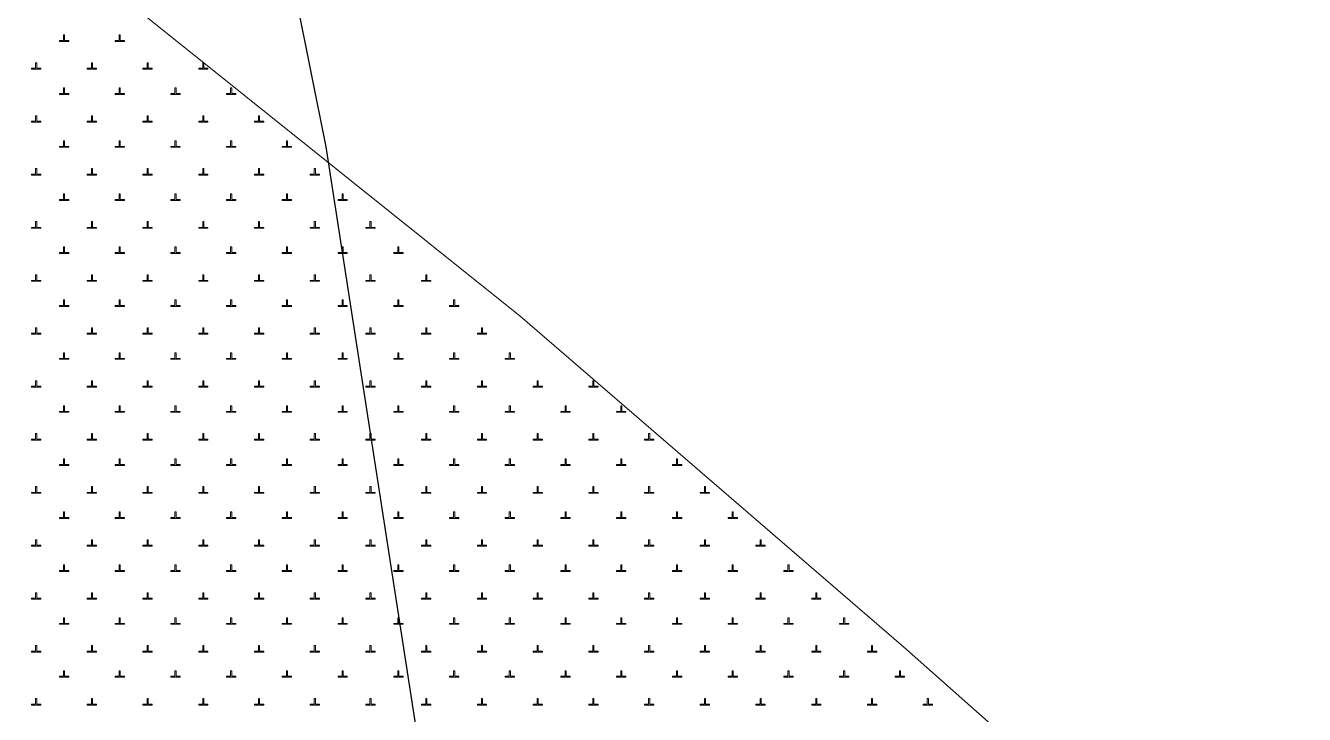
# Model space of a CAD drawing. Header units: metres. Extents: x 550890 to 551618, y 1839259 to 1840146.
# Drawn here: x 551400.3 to 551469.2, y 1840045.2 to 1840082.3 of the extents above; entities that cross this region are included whole.
import ezdxf

# ---------------------------------------------------------------- set-up
doc = ezdxf.new("R2010")
doc.units = ezdxf.units.M
doc.header["$LTSCALE"] = 0.8
doc.linetypes.add('DASH_DOUBLE_DOT', pattern=[9.2, 5, -1.2, 0.3, -1.2, 0.3, -1.2])
for name, color, linetype, lineweight in [('19', 7, 'Continuous', 13), ('2', 7, 'DASH_DOUBLE_DOT', 25), ('23', 7, 'Continuous', 13)]:
    doc.layers.add(name, color=color, linetype=linetype, lineweight=lineweight)

msp = doc.modelspace()

# ---------------------------------------------------------------- linework, layer by layer
at = {"layer": '19'}
for points in [[(551402.14, 1840081.43), (551402.64, 1840081.43), (551402.64, 1840081.48), (551402.42, 1840081.48), (551402.42, 1840081.78), (551402.36, 1840081.78), (551402.36, 1840081.48), (551402.14, 1840081.48)], [(551405.14, 1840081.43), (551405.64, 1840081.43), (551405.64, 1840081.48), (551405.42, 1840081.48), (551405.42, 1840081.78), (551405.36, 1840081.78), (551405.36, 1840081.48), (551405.14, 1840081.48)], [(551400.64, 1840079.93), (551401.14, 1840079.93), (551401.14, 1840079.98), (551400.92, 1840079.98), (551400.92, 1840080.28), (551400.86, 1840080.28), (551400.86, 1840079.98), (551400.64, 1840079.98)], [(551403.64, 1840079.93), (551404.14, 1840079.93), (551404.14, 1840079.98), (551403.92, 1840079.98), (551403.92, 1840080.28), (551403.86, 1840080.28), (551403.86, 1840079.98), (551403.64, 1840079.98)], [(551406.64, 1840079.93), (551407.14, 1840079.93), (551407.14, 1840079.98), (551406.92, 1840079.98), (551406.92, 1840080.28), (551406.86, 1840080.28), (551406.86, 1840079.98), (551406.64, 1840079.98)], [(551409.64, 1840079.93), (551410.14, 1840079.93), (551410.14, 1840079.98), (551409.92, 1840079.98), (551409.92, 1840080.28), (551409.86, 1840080.28), (551409.86, 1840079.98), (551409.64, 1840079.98)], [(551402.14, 1840078.58), (551402.64, 1840078.58), (551402.64, 1840078.63), (551402.42, 1840078.63), (551402.42, 1840078.93), (551402.36, 1840078.93), (551402.36, 1840078.63), (551402.14, 1840078.63)], [(551405.14, 1840078.58), (551405.64, 1840078.58), (551405.64, 1840078.63), (551405.42, 1840078.63), (551405.42, 1840078.93), (551405.36, 1840078.93), (551405.36, 1840078.63), (551405.14, 1840078.63)], [(551408.14, 1840078.58), (551408.64, 1840078.58), (551408.64, 1840078.63), (551408.42, 1840078.63), (551408.42, 1840078.93), (551408.36, 1840078.93), (551408.36, 1840078.63), (551408.14, 1840078.63)], [(551411.14, 1840078.58), (551411.64, 1840078.58), (551411.64, 1840078.63), (551411.42, 1840078.63), (551411.42, 1840078.93), (551411.36, 1840078.93), (551411.36, 1840078.63), (551411.14, 1840078.63)], [(551400.64, 1840077.08), (551401.14, 1840077.08), (551401.14, 1840077.13), (551400.92, 1840077.13), (551400.92, 1840077.43), (551400.86, 1840077.43), (551400.86, 1840077.13), (551400.64, 1840077.13)], [(551403.64, 1840077.08), (551404.14, 1840077.08), (551404.14, 1840077.13), (551403.92, 1840077.13), (551403.92, 1840077.43), (551403.86, 1840077.43), (551403.86, 1840077.13), (551403.64, 1840077.13)], [(551406.64, 1840077.08), (551407.14, 1840077.08), (551407.14, 1840077.13), (551406.92, 1840077.13), (551406.92, 1840077.43), (551406.86, 1840077.43), (551406.86, 1840077.13), (551406.64, 1840077.13)], [(551409.64, 1840077.08), (551410.14, 1840077.08), (551410.14, 1840077.13), (551409.92, 1840077.13), (551409.92, 1840077.43), (551409.86, 1840077.43), (551409.86, 1840077.13), (551409.64, 1840077.13)], [(551412.64, 1840077.08), (551413.14, 1840077.08), (551413.14, 1840077.13), (551412.92, 1840077.13), (551412.92, 1840077.43), (551412.86, 1840077.43), (551412.86, 1840077.13), (551412.64, 1840077.13)], [(551402.14, 1840075.73), (551402.64, 1840075.73), (551402.64, 1840075.78), (551402.42, 1840075.78), (551402.42, 1840076.08), (551402.36, 1840076.08), (551402.36, 1840075.78), (551402.14, 1840075.78)], [(551405.14, 1840075.73), (551405.64, 1840075.73), (551405.64, 1840075.78), (551405.42, 1840075.78), (551405.42, 1840076.08), (551405.36, 1840076.08), (551405.36, 1840075.78), (551405.14, 1840075.78)], [(551408.14, 1840075.73), (551408.64, 1840075.73), (551408.64, 1840075.78), (551408.42, 1840075.78), (551408.42, 1840076.08), (551408.36, 1840076.08), (551408.36, 1840075.78), (551408.14, 1840075.78)], [(551411.14, 1840075.73), (551411.64, 1840075.73), (551411.64, 1840075.78), (551411.42, 1840075.78), (551411.42, 1840076.08), (551411.36, 1840076.08), (551411.36, 1840075.78), (551411.14, 1840075.78)], [(551414.14, 1840075.73), (551414.64, 1840075.73), (551414.64, 1840075.78), (551414.42, 1840075.78), (551414.42, 1840076.08), (551414.36, 1840076.08), (551414.36, 1840075.78), (551414.14, 1840075.78)], [(551400.64, 1840074.23), (551401.14, 1840074.23), (551401.14, 1840074.28), (551400.92, 1840074.28), (551400.92, 1840074.58), (551400.86, 1840074.58), (551400.86, 1840074.28), (551400.64, 1840074.28)], [(551403.64, 1840074.23), (551404.14, 1840074.23), (551404.14, 1840074.28), (551403.92, 1840074.28), (551403.92, 1840074.58), (551403.86, 1840074.58), (551403.86, 1840074.28), (551403.64, 1840074.28)], [(551406.64, 1840074.23), (551407.14, 1840074.23), (551407.14, 1840074.28), (551406.92, 1840074.28), (551406.92, 1840074.58), (551406.86, 1840074.58), (551406.86, 1840074.28), (551406.64, 1840074.28)], [(551409.64, 1840074.23), (551410.14, 1840074.23), (551410.14, 1840074.28), (551409.92, 1840074.28), (551409.92, 1840074.58), (551409.86, 1840074.58), (551409.86, 1840074.28), (551409.64, 1840074.28)], [(551412.64, 1840074.23), (551413.14, 1840074.23), (551413.14, 1840074.28), (551412.92, 1840074.28), (551412.92, 1840074.58), (551412.86, 1840074.58), (551412.86, 1840074.28), (551412.64, 1840074.28)], [(551415.64, 1840074.23), (551416.14, 1840074.23), (551416.14, 1840074.28), (551415.92, 1840074.28), (551415.92, 1840074.58), (551415.86, 1840074.58), (551415.86, 1840074.28), (551415.64, 1840074.28)], [(551402.14, 1840072.87), (551402.64, 1840072.87), (551402.64, 1840072.92), (551402.42, 1840072.92), (551402.42, 1840073.23), (551402.36, 1840073.23), (551402.36, 1840072.92), (551402.14, 1840072.92)], [(551405.14, 1840072.87), (551405.64, 1840072.87), (551405.64, 1840072.92), (551405.42, 1840072.92), (551405.42, 1840073.23), (551405.36, 1840073.23), (551405.36, 1840072.92), (551405.14, 1840072.92)], [(551408.14, 1840072.87), (551408.64, 1840072.87), (551408.64, 1840072.92), (551408.42, 1840072.92), (551408.42, 1840073.23), (551408.36, 1840073.23), (551408.36, 1840072.92), (551408.14, 1840072.92)], [(551411.14, 1840072.87), (551411.64, 1840072.87), (551411.64, 1840072.92), (551411.42, 1840072.92), (551411.42, 1840073.23), (551411.36, 1840073.23), (551411.36, 1840072.92), (551411.14, 1840072.92)], [(551414.14, 1840072.87), (551414.64, 1840072.87), (551414.64, 1840072.92), (551414.42, 1840072.92), (551414.42, 1840073.23), (551414.36, 1840073.23), (551414.36, 1840072.92), (551414.14, 1840072.92)], [(551417.14, 1840072.87), (551417.64, 1840072.87), (551417.64, 1840072.92), (551417.42, 1840072.92), (551417.42, 1840073.23), (551417.36, 1840073.23), (551417.36, 1840072.92), (551417.14, 1840072.92)], [(551400.64, 1840071.37), (551401.14, 1840071.37), (551401.14, 1840071.42), (551400.92, 1840071.42), (551400.92, 1840071.73), (551400.86, 1840071.73), (551400.86, 1840071.42), (551400.64, 1840071.42)], [(551403.64, 1840071.37), (551404.14, 1840071.37), (551404.14, 1840071.42), (551403.92, 1840071.42), (551403.92, 1840071.73), (551403.86, 1840071.73), (551403.86, 1840071.42), (551403.64, 1840071.42)], [(551406.64, 1840071.37), (551407.14, 1840071.37), (551407.14, 1840071.42), (551406.92, 1840071.42), (551406.92, 1840071.73), (551406.86, 1840071.73), (551406.86, 1840071.42), (551406.64, 1840071.42)], [(551409.64, 1840071.37), (551410.14, 1840071.37), (551410.14, 1840071.42), (551409.92, 1840071.42), (551409.92, 1840071.73), (551409.86, 1840071.73), (551409.86, 1840071.42), (551409.64, 1840071.42)], [(551412.64, 1840071.37), (551413.14, 1840071.37), (551413.14, 1840071.42), (551412.92, 1840071.42), (551412.92, 1840071.73), (551412.86, 1840071.73), (551412.86, 1840071.42), (551412.64, 1840071.42)], [(551415.64, 1840071.37), (551416.14, 1840071.37), (551416.14, 1840071.42), (551415.92, 1840071.42), (551415.92, 1840071.73), (551415.86, 1840071.73), (551415.86, 1840071.42), (551415.64, 1840071.42)], [(551418.64, 1840071.37), (551419.14, 1840071.37), (551419.14, 1840071.42), (551418.92, 1840071.42), (551418.92, 1840071.73), (551418.86, 1840071.73), (551418.86, 1840071.42), (551418.64, 1840071.42)], [(551402.14, 1840070.02), (551402.64, 1840070.02), (551402.64, 1840070.07), (551402.42, 1840070.07), (551402.42, 1840070.37), (551402.36, 1840070.37), (551402.36, 1840070.07), (551402.14, 1840070.07)], [(551405.14, 1840070.02), (551405.64, 1840070.02), (551405.64, 1840070.07), (551405.42, 1840070.07), (551405.42, 1840070.37), (551405.36, 1840070.37), (551405.36, 1840070.07), (551405.14, 1840070.07)], [(551408.14, 1840070.02), (551408.64, 1840070.02), (551408.64, 1840070.07), (551408.42, 1840070.07), (551408.42, 1840070.37), (551408.36, 1840070.37), (551408.36, 1840070.07), (551408.14, 1840070.07)], [(551411.14, 1840070.02), (551411.64, 1840070.02), (551411.64, 1840070.07), (551411.42, 1840070.07), (551411.42, 1840070.37), (551411.36, 1840070.37), (551411.36, 1840070.07), (551411.14, 1840070.07)], [(551414.14, 1840070.02), (551414.64, 1840070.02), (551414.64, 1840070.07), (551414.42, 1840070.07), (551414.42, 1840070.37), (551414.36, 1840070.37), (551414.36, 1840070.07), (551414.14, 1840070.07)], [(551417.14, 1840070.02), (551417.64, 1840070.02), (551417.64, 1840070.07), (551417.42, 1840070.07), (551417.42, 1840070.37), (551417.36, 1840070.37), (551417.36, 1840070.07), (551417.14, 1840070.07)], [(551420.14, 1840070.02), (551420.64, 1840070.02), (551420.64, 1840070.07), (551420.42, 1840070.07), (551420.42, 1840070.37), (551420.36, 1840070.37), (551420.36, 1840070.07), (551420.14, 1840070.07)], [(551400.64, 1840068.52), (551401.14, 1840068.52), (551401.14, 1840068.57), (551400.92, 1840068.57), (551400.92, 1840068.87), (551400.86, 1840068.87), (551400.86, 1840068.57), (551400.64, 1840068.57)], [(551403.64, 1840068.52), (551404.14, 1840068.52), (551404.14, 1840068.57), (551403.92, 1840068.57), (551403.92, 1840068.87), (551403.86, 1840068.87), (551403.86, 1840068.57), (551403.64, 1840068.57)], [(551406.64, 1840068.52), (551407.14, 1840068.52), (551407.14, 1840068.57), (551406.92, 1840068.57), (551406.92, 1840068.87), (551406.86, 1840068.87), (551406.86, 1840068.57), (551406.64, 1840068.57)], [(551409.64, 1840068.52), (551410.14, 1840068.52), (551410.14, 1840068.57), (551409.92, 1840068.57), (551409.92, 1840068.87), (551409.86, 1840068.87), (551409.86, 1840068.57), (551409.64, 1840068.57)], [(551412.64, 1840068.52), (551413.14, 1840068.52), (551413.14, 1840068.57), (551412.92, 1840068.57), (551412.92, 1840068.87), (551412.86, 1840068.87), (551412.86, 1840068.57), (551412.64, 1840068.57)], [(551415.64, 1840068.52), (551416.14, 1840068.52), (551416.14, 1840068.57), (551415.92, 1840068.57), (551415.92, 1840068.87), (551415.86, 1840068.87), (551415.86, 1840068.57), (551415.64, 1840068.57)], [(551418.64, 1840068.52), (551419.14, 1840068.52), (551419.14, 1840068.57), (551418.92, 1840068.57), (551418.92, 1840068.87), (551418.86, 1840068.87), (551418.86, 1840068.57), (551418.64, 1840068.57)], [(551421.64, 1840068.52), (551422.14, 1840068.52), (551422.14, 1840068.57), (551421.92, 1840068.57), (551421.92, 1840068.87), (551421.86, 1840068.87), (551421.86, 1840068.57), (551421.64, 1840068.57)], [(551402.14, 1840067.17), (551402.64, 1840067.17), (551402.64, 1840067.22), (551402.42, 1840067.22), (551402.42, 1840067.52), (551402.36, 1840067.52), (551402.36, 1840067.22), (551402.14, 1840067.22)], [(551405.14, 1840067.17), (551405.64, 1840067.17), (551405.64, 1840067.22), (551405.42, 1840067.22), (551405.42, 1840067.52), (551405.36, 1840067.52), (551405.36, 1840067.22), (551405.14, 1840067.22)], [(551408.14, 1840067.17), (551408.64, 1840067.17), (551408.64, 1840067.22), (551408.42, 1840067.22), (551408.42, 1840067.52), (551408.36, 1840067.52), (551408.36, 1840067.22), (551408.14, 1840067.22)], [(551411.14, 1840067.17), (551411.64, 1840067.17), (551411.64, 1840067.22), (551411.42, 1840067.22), (551411.42, 1840067.52), (551411.36, 1840067.52), (551411.36, 1840067.22), (551411.14, 1840067.22)], [(551414.14, 1840067.17), (551414.64, 1840067.17), (551414.64, 1840067.22), (551414.42, 1840067.22), (551414.42, 1840067.52), (551414.36, 1840067.52), (551414.36, 1840067.22), (551414.14, 1840067.22)], [(551417.14, 1840067.17), (551417.64, 1840067.17), (551417.64, 1840067.22), (551417.42, 1840067.22), (551417.42, 1840067.52), (551417.36, 1840067.52), (551417.36, 1840067.22), (551417.14, 1840067.22)], [(551420.14, 1840067.17), (551420.64, 1840067.17), (551420.64, 1840067.22), (551420.42, 1840067.22), (551420.42, 1840067.52), (551420.36, 1840067.52), (551420.36, 1840067.22), (551420.14, 1840067.22)], [(551423.14, 1840067.17), (551423.64, 1840067.17), (551423.64, 1840067.22), (551423.42, 1840067.22), (551423.42, 1840067.52), (551423.36, 1840067.52), (551423.36, 1840067.22), (551423.14, 1840067.22)], [(551400.64, 1840065.67), (551401.14, 1840065.67), (551401.14, 1840065.72), (551400.92, 1840065.72), (551400.92, 1840066.02), (551400.86, 1840066.02), (551400.86, 1840065.72), (551400.64, 1840065.72)], [(551403.64, 1840065.67), (551404.14, 1840065.67), (551404.14, 1840065.72), (551403.92, 1840065.72), (551403.92, 1840066.02), (551403.86, 1840066.02), (551403.86, 1840065.72), (551403.64, 1840065.72)], [(551406.64, 1840065.67), (551407.14, 1840065.67), (551407.14, 1840065.72), (551406.92, 1840065.72), (551406.92, 1840066.02), (551406.86, 1840066.02), (551406.86, 1840065.72), (551406.64, 1840065.72)], [(551409.64, 1840065.67), (551410.14, 1840065.67), (551410.14, 1840065.72), (551409.92, 1840065.72), (551409.92, 1840066.02), (551409.86, 1840066.02), (551409.86, 1840065.72), (551409.64, 1840065.72)], [(551412.64, 1840065.67), (551413.14, 1840065.67), (551413.14, 1840065.72), (551412.92, 1840065.72), (551412.92, 1840066.02), (551412.86, 1840066.02), (551412.86, 1840065.72), (551412.64, 1840065.72)], [(551415.64, 1840065.67), (551416.14, 1840065.67), (551416.14, 1840065.72), (551415.92, 1840065.72), (551415.92, 1840066.02), (551415.86, 1840066.02), (551415.86, 1840065.72), (551415.64, 1840065.72)], [(551418.64, 1840065.67), (551419.14, 1840065.67), (551419.14, 1840065.72), (551418.92, 1840065.72), (551418.92, 1840066.02), (551418.86, 1840066.02), (551418.86, 1840065.72), (551418.64, 1840065.72)], [(551421.64, 1840065.67), (551422.14, 1840065.67), (551422.14, 1840065.72), (551421.92, 1840065.72), (551421.92, 1840066.02), (551421.86, 1840066.02), (551421.86, 1840065.72), (551421.64, 1840065.72)], [(551424.64, 1840065.67), (551425.14, 1840065.67), (551425.14, 1840065.72), (551424.92, 1840065.72), (551424.92, 1840066.02), (551424.86, 1840066.02), (551424.86, 1840065.72), (551424.64, 1840065.72)], [(551402.14, 1840064.32), (551402.64, 1840064.32), (551402.64, 1840064.37), (551402.42, 1840064.37), (551402.42, 1840064.67), (551402.36, 1840064.67), (551402.36, 1840064.37), (551402.14, 1840064.37)], [(551405.14, 1840064.32), (551405.64, 1840064.32), (551405.64, 1840064.37), (551405.42, 1840064.37), (551405.42, 1840064.67), (551405.36, 1840064.67), (551405.36, 1840064.37), (551405.14, 1840064.37)], [(551408.14, 1840064.32), (551408.64, 1840064.32), (551408.64, 1840064.37), (551408.42, 1840064.37), (551408.42, 1840064.67), (551408.36, 1840064.67), (551408.36, 1840064.37), (551408.14, 1840064.37)], [(551411.14, 1840064.32), (551411.64, 1840064.32), (551411.64, 1840064.37), (551411.42, 1840064.37), (551411.42, 1840064.67), (551411.36, 1840064.67), (551411.36, 1840064.37), (551411.14, 1840064.37)], [(551414.14, 1840064.32), (551414.64, 1840064.32), (551414.64, 1840064.37), (551414.42, 1840064.37), (551414.42, 1840064.67), (551414.36, 1840064.67), (551414.36, 1840064.37), (551414.14, 1840064.37)], [(551417.14, 1840064.32), (551417.64, 1840064.32), (551417.64, 1840064.37), (551417.42, 1840064.37), (551417.42, 1840064.67), (551417.36, 1840064.67), (551417.36, 1840064.37), (551417.14, 1840064.37)], [(551420.14, 1840064.32), (551420.64, 1840064.32), (551420.64, 1840064.37), (551420.42, 1840064.37), (551420.42, 1840064.67), (551420.36, 1840064.67), (551420.36, 1840064.37), (551420.14, 1840064.37)], [(551423.14, 1840064.32), (551423.64, 1840064.32), (551423.64, 1840064.37), (551423.42, 1840064.37), (551423.42, 1840064.67), (551423.36, 1840064.67), (551423.36, 1840064.37), (551423.14, 1840064.37)], [(551426.14, 1840064.32), (551426.64, 1840064.32), (551426.64, 1840064.37), (551426.42, 1840064.37), (551426.42, 1840064.67), (551426.36, 1840064.67), (551426.36, 1840064.37), (551426.14, 1840064.37)], [(551400.64, 1840062.82), (551401.14, 1840062.82), (551401.14, 1840062.87), (551400.92, 1840062.87), (551400.92, 1840063.17), (551400.86, 1840063.17), (551400.86, 1840062.87), (551400.64, 1840062.87)], [(551403.64, 1840062.82), (551404.14, 1840062.82), (551404.14, 1840062.87), (551403.92, 1840062.87), (551403.92, 1840063.17), (551403.86, 1840063.17), (551403.86, 1840062.87), (551403.64, 1840062.87)], [(551406.64, 1840062.82), (551407.14, 1840062.82), (551407.14, 1840062.87), (551406.92, 1840062.87), (551406.92, 1840063.17), (551406.86, 1840063.17), (551406.86, 1840062.87), (551406.64, 1840062.87)], [(551409.64, 1840062.82), (551410.14, 1840062.82), (551410.14, 1840062.87), (551409.92, 1840062.87), (551409.92, 1840063.17), (551409.86, 1840063.17), (551409.86, 1840062.87), (551409.64, 1840062.87)], [(551412.64, 1840062.82), (551413.14, 1840062.82), (551413.14, 1840062.87), (551412.92, 1840062.87), (551412.92, 1840063.17), (551412.86, 1840063.17), (551412.86, 1840062.87), (551412.64, 1840062.87)], [(551415.64, 1840062.82), (551416.14, 1840062.82), (551416.14, 1840062.87), (551415.92, 1840062.87), (551415.92, 1840063.17), (551415.86, 1840063.17), (551415.86, 1840062.87), (551415.64, 1840062.87)], [(551418.64, 1840062.82), (551419.14, 1840062.82), (551419.14, 1840062.87), (551418.92, 1840062.87), (551418.92, 1840063.17), (551418.86, 1840063.17), (551418.86, 1840062.87), (551418.64, 1840062.87)], [(551421.64, 1840062.82), (551422.14, 1840062.82), (551422.14, 1840062.87), (551421.92, 1840062.87), (551421.92, 1840063.17), (551421.86, 1840063.17), (551421.86, 1840062.87), (551421.64, 1840062.87)], [(551424.64, 1840062.82), (551425.14, 1840062.82), (551425.14, 1840062.87), (551424.92, 1840062.87), (551424.92, 1840063.17), (551424.86, 1840063.17), (551424.86, 1840062.87), (551424.64, 1840062.87)], [(551427.64, 1840062.82), (551428.14, 1840062.82), (551428.14, 1840062.87), (551427.92, 1840062.87), (551427.92, 1840063.17), (551427.86, 1840063.17), (551427.86, 1840062.87), (551427.64, 1840062.87)], [(551430.64, 1840062.82), (551431.14, 1840062.82), (551431.14, 1840062.87), (551430.92, 1840062.87), (551430.92, 1840063.17), (551430.86, 1840063.17), (551430.86, 1840062.87), (551430.64, 1840062.87)], [(551402.14, 1840061.47), (551402.64, 1840061.47), (551402.64, 1840061.52), (551402.42, 1840061.52), (551402.42, 1840061.82), (551402.36, 1840061.82), (551402.36, 1840061.52), (551402.14, 1840061.52)], [(551405.14, 1840061.47), (551405.64, 1840061.47), (551405.64, 1840061.52), (551405.42, 1840061.52), (551405.42, 1840061.82), (551405.36, 1840061.82), (551405.36, 1840061.52), (551405.14, 1840061.52)], [(551408.14, 1840061.47), (551408.64, 1840061.47), (551408.64, 1840061.52), (551408.42, 1840061.52), (551408.42, 1840061.82), (551408.36, 1840061.82), (551408.36, 1840061.52), (551408.14, 1840061.52)], [(551411.14, 1840061.47), (551411.64, 1840061.47), (551411.64, 1840061.52), (551411.42, 1840061.52), (551411.42, 1840061.82), (551411.36, 1840061.82), (551411.36, 1840061.52), (551411.14, 1840061.52)], [(551414.14, 1840061.47), (551414.64, 1840061.47), (551414.64, 1840061.52), (551414.42, 1840061.52), (551414.42, 1840061.82), (551414.36, 1840061.82), (551414.36, 1840061.52), (551414.14, 1840061.52)], [(551417.14, 1840061.47), (551417.64, 1840061.47), (551417.64, 1840061.52), (551417.42, 1840061.52), (551417.42, 1840061.82), (551417.36, 1840061.82), (551417.36, 1840061.52), (551417.14, 1840061.52)], [(551420.14, 1840061.47), (551420.64, 1840061.47), (551420.64, 1840061.52), (551420.42, 1840061.52), (551420.42, 1840061.82), (551420.36, 1840061.82), (551420.36, 1840061.52), (551420.14, 1840061.52)], [(551423.14, 1840061.47), (551423.64, 1840061.47), (551423.64, 1840061.52), (551423.42, 1840061.52), (551423.42, 1840061.82), (551423.36, 1840061.82), (551423.36, 1840061.52), (551423.14, 1840061.52)], [(551426.14, 1840061.47), (551426.64, 1840061.47), (551426.64, 1840061.52), (551426.42, 1840061.52), (551426.42, 1840061.82), (551426.36, 1840061.82), (551426.36, 1840061.52), (551426.14, 1840061.52)], [(551429.14, 1840061.47), (551429.64, 1840061.47), (551429.64, 1840061.52), (551429.42, 1840061.52), (551429.42, 1840061.82), (551429.36, 1840061.82), (551429.36, 1840061.52), (551429.14, 1840061.52)], [(551432.14, 1840061.47), (551432.64, 1840061.47), (551432.64, 1840061.52), (551432.42, 1840061.52), (551432.42, 1840061.82), (551432.36, 1840061.82), (551432.36, 1840061.52), (551432.14, 1840061.52)], [(551400.64, 1840059.97), (551401.14, 1840059.97), (551401.14, 1840060.02), (551400.92, 1840060.02), (551400.92, 1840060.32), (551400.86, 1840060.32), (551400.86, 1840060.02), (551400.64, 1840060.02)], [(551403.64, 1840059.97), (551404.14, 1840059.97), (551404.14, 1840060.02), (551403.92, 1840060.02), (551403.92, 1840060.32), (551403.86, 1840060.32), (551403.86, 1840060.02), (551403.64, 1840060.02)], [(551406.64, 1840059.97), (551407.14, 1840059.97), (551407.14, 1840060.02), (551406.92, 1840060.02), (551406.92, 1840060.32), (551406.86, 1840060.32), (551406.86, 1840060.02), (551406.64, 1840060.02)], [(551409.64, 1840059.97), (551410.14, 1840059.97), (551410.14, 1840060.02), (551409.92, 1840060.02), (551409.92, 1840060.32), (551409.86, 1840060.32), (551409.86, 1840060.02), (551409.64, 1840060.02)], [(551412.64, 1840059.97), (551413.14, 1840059.97), (551413.14, 1840060.02), (551412.92, 1840060.02), (551412.92, 1840060.32), (551412.86, 1840060.32), (551412.86, 1840060.02), (551412.64, 1840060.02)], [(551415.64, 1840059.97), (551416.14, 1840059.97), (551416.14, 1840060.02), (551415.92, 1840060.02), (551415.92, 1840060.32), (551415.86, 1840060.32), (551415.86, 1840060.02), (551415.64, 1840060.02)], [(551418.64, 1840059.97), (551419.14, 1840059.97), (551419.14, 1840060.02), (551418.92, 1840060.02), (551418.92, 1840060.32), (551418.86, 1840060.32), (551418.86, 1840060.02), (551418.64, 1840060.02)], [(551421.64, 1840059.97), (551422.14, 1840059.97), (551422.14, 1840060.02), (551421.92, 1840060.02), (551421.92, 1840060.32), (551421.86, 1840060.32), (551421.86, 1840060.02), (551421.64, 1840060.02)], [(551424.64, 1840059.97), (551425.14, 1840059.97), (551425.14, 1840060.02), (551424.92, 1840060.02), (551424.92, 1840060.32), (551424.86, 1840060.32), (551424.86, 1840060.02), (551424.64, 1840060.02)], [(551427.64, 1840059.97), (551428.14, 1840059.97), (551428.14, 1840060.02), (551427.92, 1840060.02), (551427.92, 1840060.32), (551427.86, 1840060.32), (551427.86, 1840060.02), (551427.64, 1840060.02)], [(551430.64, 1840059.97), (551431.14, 1840059.97), (551431.14, 1840060.02), (551430.92, 1840060.02), (551430.92, 1840060.32), (551430.86, 1840060.32), (551430.86, 1840060.02), (551430.64, 1840060.02)], [(551433.64, 1840059.97), (551434.14, 1840059.97), (551434.14, 1840060.02), (551433.92, 1840060.02), (551433.92, 1840060.32), (551433.86, 1840060.32), (551433.86, 1840060.02), (551433.64, 1840060.02)], [(551402.14, 1840058.61), (551402.64, 1840058.61), (551402.64, 1840058.66), (551402.42, 1840058.66), (551402.42, 1840058.97), (551402.36, 1840058.97), (551402.36, 1840058.66), (551402.14, 1840058.66)], [(551405.14, 1840058.61), (551405.64, 1840058.61), (551405.64, 1840058.66), (551405.42, 1840058.66), (551405.42, 1840058.97), (551405.36, 1840058.97), (551405.36, 1840058.66), (551405.14, 1840058.66)], [(551408.14, 1840058.61), (551408.64, 1840058.61), (551408.64, 1840058.66), (551408.42, 1840058.66), (551408.42, 1840058.97), (551408.36, 1840058.97), (551408.36, 1840058.66), (551408.14, 1840058.66)], [(551411.14, 1840058.61), (551411.64, 1840058.61), (551411.64, 1840058.66), (551411.42, 1840058.66), (551411.42, 1840058.97), (551411.36, 1840058.97), (551411.36, 1840058.66), (551411.14, 1840058.66)], [(551414.14, 1840058.61), (551414.64, 1840058.61), (551414.64, 1840058.66), (551414.42, 1840058.66), (551414.42, 1840058.97), (551414.36, 1840058.97), (551414.36, 1840058.66), (551414.14, 1840058.66)], [(551417.14, 1840058.61), (551417.64, 1840058.61), (551417.64, 1840058.66), (551417.42, 1840058.66), (551417.42, 1840058.97), (551417.36, 1840058.97), (551417.36, 1840058.66), (551417.14, 1840058.66)], [(551420.14, 1840058.61), (551420.64, 1840058.61), (551420.64, 1840058.66), (551420.42, 1840058.66), (551420.42, 1840058.97), (551420.36, 1840058.97), (551420.36, 1840058.66), (551420.14, 1840058.66)], [(551423.14, 1840058.61), (551423.64, 1840058.61), (551423.64, 1840058.66), (551423.42, 1840058.66), (551423.42, 1840058.97), (551423.36, 1840058.97), (551423.36, 1840058.66), (551423.14, 1840058.66)], [(551426.14, 1840058.61), (551426.64, 1840058.61), (551426.64, 1840058.66), (551426.42, 1840058.66), (551426.42, 1840058.97), (551426.36, 1840058.97), (551426.36, 1840058.66), (551426.14, 1840058.66)], [(551429.14, 1840058.61), (551429.64, 1840058.61), (551429.64, 1840058.66), (551429.42, 1840058.66), (551429.42, 1840058.97), (551429.36, 1840058.97), (551429.36, 1840058.66), (551429.14, 1840058.66)], [(551432.14, 1840058.61), (551432.64, 1840058.61), (551432.64, 1840058.66), (551432.42, 1840058.66), (551432.42, 1840058.97), (551432.36, 1840058.97), (551432.36, 1840058.66), (551432.14, 1840058.66)], [(551435.14, 1840058.61), (551435.64, 1840058.61), (551435.64, 1840058.66), (551435.42, 1840058.66), (551435.42, 1840058.97), (551435.36, 1840058.97), (551435.36, 1840058.66), (551435.14, 1840058.66)], [(551400.64, 1840057.11), (551401.14, 1840057.11), (551401.14, 1840057.16), (551400.92, 1840057.16), (551400.92, 1840057.47), (551400.86, 1840057.47), (551400.86, 1840057.16), (551400.64, 1840057.16)], [(551403.64, 1840057.11), (551404.14, 1840057.11), (551404.14, 1840057.16), (551403.92, 1840057.16), (551403.92, 1840057.47), (551403.86, 1840057.47), (551403.86, 1840057.16), (551403.64, 1840057.16)], [(551406.64, 1840057.11), (551407.14, 1840057.11), (551407.14, 1840057.16), (551406.92, 1840057.16), (551406.92, 1840057.47), (551406.86, 1840057.47), (551406.86, 1840057.16), (551406.64, 1840057.16)], [(551409.64, 1840057.11), (551410.14, 1840057.11), (551410.14, 1840057.16), (551409.92, 1840057.16), (551409.92, 1840057.47), (551409.86, 1840057.47), (551409.86, 1840057.16), (551409.64, 1840057.16)], [(551412.64, 1840057.11), (551413.14, 1840057.11), (551413.14, 1840057.16), (551412.92, 1840057.16), (551412.92, 1840057.47), (551412.86, 1840057.47), (551412.86, 1840057.16), (551412.64, 1840057.16)], [(551415.64, 1840057.11), (551416.14, 1840057.11), (551416.14, 1840057.16), (551415.92, 1840057.16), (551415.92, 1840057.47), (551415.86, 1840057.47), (551415.86, 1840057.16), (551415.64, 1840057.16)], [(551418.64, 1840057.11), (551419.14, 1840057.11), (551419.14, 1840057.16), (551418.92, 1840057.16), (551418.92, 1840057.47), (551418.86, 1840057.47), (551418.86, 1840057.16), (551418.64, 1840057.16)], [(551421.64, 1840057.11), (551422.14, 1840057.11), (551422.14, 1840057.16), (551421.92, 1840057.16), (551421.92, 1840057.47), (551421.86, 1840057.47), (551421.86, 1840057.16), (551421.64, 1840057.16)], [(551424.64, 1840057.11), (551425.14, 1840057.11), (551425.14, 1840057.16), (551424.92, 1840057.16), (551424.92, 1840057.47), (551424.86, 1840057.47), (551424.86, 1840057.16), (551424.64, 1840057.16)], [(551427.64, 1840057.11), (551428.14, 1840057.11), (551428.14, 1840057.16), (551427.92, 1840057.16), (551427.92, 1840057.47), (551427.86, 1840057.47), (551427.86, 1840057.16), (551427.64, 1840057.16)], [(551430.64, 1840057.11), (551431.14, 1840057.11), (551431.14, 1840057.16), (551430.92, 1840057.16), (551430.92, 1840057.47), (551430.86, 1840057.47), (551430.86, 1840057.16), (551430.64, 1840057.16)], [(551433.64, 1840057.11), (551434.14, 1840057.11), (551434.14, 1840057.16), (551433.92, 1840057.16), (551433.92, 1840057.47), (551433.86, 1840057.47), (551433.86, 1840057.16), (551433.64, 1840057.16)], [(551436.64, 1840057.11), (551437.14, 1840057.11), (551437.14, 1840057.16), (551436.92, 1840057.16), (551436.92, 1840057.47), (551436.86, 1840057.47), (551436.86, 1840057.16), (551436.64, 1840057.16)], [(551402.14, 1840055.76), (551402.64, 1840055.76), (551402.64, 1840055.81), (551402.42, 1840055.81), (551402.42, 1840056.11), (551402.36, 1840056.11), (551402.36, 1840055.81), (551402.14, 1840055.81)], [(551405.14, 1840055.76), (551405.64, 1840055.76), (551405.64, 1840055.81), (551405.42, 1840055.81), (551405.42, 1840056.11), (551405.36, 1840056.11), (551405.36, 1840055.81), (551405.14, 1840055.81)], [(551408.14, 1840055.76), (551408.64, 1840055.76), (551408.64, 1840055.81), (551408.42, 1840055.81), (551408.42, 1840056.11), (551408.36, 1840056.11), (551408.36, 1840055.81), (551408.14, 1840055.81)], [(551411.14, 1840055.76), (551411.64, 1840055.76), (551411.64, 1840055.81), (551411.42, 1840055.81), (551411.42, 1840056.11), (551411.36, 1840056.11), (551411.36, 1840055.81), (551411.14, 1840055.81)], [(551414.14, 1840055.76), (551414.64, 1840055.76), (551414.64, 1840055.81), (551414.42, 1840055.81), (551414.42, 1840056.11), (551414.36, 1840056.11), (551414.36, 1840055.81), (551414.14, 1840055.81)], [(551417.14, 1840055.76), (551417.64, 1840055.76), (551417.64, 1840055.81), (551417.42, 1840055.81), (551417.42, 1840056.11), (551417.36, 1840056.11), (551417.36, 1840055.81), (551417.14, 1840055.81)], [(551420.14, 1840055.76), (551420.64, 1840055.76), (551420.64, 1840055.81), (551420.42, 1840055.81), (551420.42, 1840056.11), (551420.36, 1840056.11), (551420.36, 1840055.81), (551420.14, 1840055.81)], [(551423.14, 1840055.76), (551423.64, 1840055.76), (551423.64, 1840055.81), (551423.42, 1840055.81), (551423.42, 1840056.11), (551423.36, 1840056.11), (551423.36, 1840055.81), (551423.14, 1840055.81)], [(551426.14, 1840055.76), (551426.64, 1840055.76), (551426.64, 1840055.81), (551426.42, 1840055.81), (551426.42, 1840056.11), (551426.36, 1840056.11), (551426.36, 1840055.81), (551426.14, 1840055.81)], [(551429.14, 1840055.76), (551429.64, 1840055.76), (551429.64, 1840055.81), (551429.42, 1840055.81), (551429.42, 1840056.11), (551429.36, 1840056.11), (551429.36, 1840055.81), (551429.14, 1840055.81)], [(551432.14, 1840055.76), (551432.64, 1840055.76), (551432.64, 1840055.81), (551432.42, 1840055.81), (551432.42, 1840056.11), (551432.36, 1840056.11), (551432.36, 1840055.81), (551432.14, 1840055.81)], [(551435.14, 1840055.76), (551435.64, 1840055.76), (551435.64, 1840055.81), (551435.42, 1840055.81), (551435.42, 1840056.11), (551435.36, 1840056.11), (551435.36, 1840055.81), (551435.14, 1840055.81)], [(551438.14, 1840055.76), (551438.64, 1840055.76), (551438.64, 1840055.81), (551438.42, 1840055.81), (551438.42, 1840056.11), (551438.36, 1840056.11), (551438.36, 1840055.81), (551438.14, 1840055.81)], [(551400.64, 1840054.26), (551401.14, 1840054.26), (551401.14, 1840054.31), (551400.92, 1840054.31), (551400.92, 1840054.61), (551400.86, 1840054.61), (551400.86, 1840054.31), (551400.64, 1840054.31)], [(551403.64, 1840054.26), (551404.14, 1840054.26), (551404.14, 1840054.31), (551403.92, 1840054.31), (551403.92, 1840054.61), (551403.86, 1840054.61), (551403.86, 1840054.31), (551403.64, 1840054.31)], [(551406.64, 1840054.26), (551407.14, 1840054.26), (551407.14, 1840054.31), (551406.92, 1840054.31), (551406.92, 1840054.61), (551406.86, 1840054.61), (551406.86, 1840054.31), (551406.64, 1840054.31)], [(551409.64, 1840054.26), (551410.14, 1840054.26), (551410.14, 1840054.31), (551409.92, 1840054.31), (551409.92, 1840054.61), (551409.86, 1840054.61), (551409.86, 1840054.31), (551409.64, 1840054.31)], [(551412.64, 1840054.26), (551413.14, 1840054.26), (551413.14, 1840054.31), (551412.92, 1840054.31), (551412.92, 1840054.61), (551412.86, 1840054.61), (551412.86, 1840054.31), (551412.64, 1840054.31)], [(551415.64, 1840054.26), (551416.14, 1840054.26), (551416.14, 1840054.31), (551415.92, 1840054.31), (551415.92, 1840054.61), (551415.86, 1840054.61), (551415.86, 1840054.31), (551415.64, 1840054.31)], [(551418.64, 1840054.26), (551419.14, 1840054.26), (551419.14, 1840054.31), (551418.92, 1840054.31), (551418.92, 1840054.61), (551418.86, 1840054.61), (551418.86, 1840054.31), (551418.64, 1840054.31)], [(551421.64, 1840054.26), (551422.14, 1840054.26), (551422.14, 1840054.31), (551421.92, 1840054.31), (551421.92, 1840054.61), (551421.86, 1840054.61), (551421.86, 1840054.31), (551421.64, 1840054.31)], [(551424.64, 1840054.26), (551425.14, 1840054.26), (551425.14, 1840054.31), (551424.92, 1840054.31), (551424.92, 1840054.61), (551424.86, 1840054.61), (551424.86, 1840054.31), (551424.64, 1840054.31)], [(551427.64, 1840054.26), (551428.14, 1840054.26), (551428.14, 1840054.31), (551427.92, 1840054.31), (551427.92, 1840054.61), (551427.86, 1840054.61), (551427.86, 1840054.31), (551427.64, 1840054.31)], [(551430.64, 1840054.26), (551431.14, 1840054.26), (551431.14, 1840054.31), (551430.92, 1840054.31), (551430.92, 1840054.61), (551430.86, 1840054.61), (551430.86, 1840054.31), (551430.64, 1840054.31)], [(551433.64, 1840054.26), (551434.14, 1840054.26), (551434.14, 1840054.31), (551433.92, 1840054.31), (551433.92, 1840054.61), (551433.86, 1840054.61), (551433.86, 1840054.31), (551433.64, 1840054.31)], [(551436.64, 1840054.26), (551437.14, 1840054.26), (551437.14, 1840054.31), (551436.92, 1840054.31), (551436.92, 1840054.61), (551436.86, 1840054.61), (551436.86, 1840054.31), (551436.64, 1840054.31)], [(551439.64, 1840054.26), (551440.14, 1840054.26), (551440.14, 1840054.31), (551439.92, 1840054.31), (551439.92, 1840054.61), (551439.86, 1840054.61), (551439.86, 1840054.31), (551439.64, 1840054.31)], [(551402.14, 1840052.91), (551402.64, 1840052.91), (551402.64, 1840052.96), (551402.42, 1840052.96), (551402.42, 1840053.26), (551402.36, 1840053.26), (551402.36, 1840052.96), (551402.14, 1840052.96)], [(551405.14, 1840052.91), (551405.64, 1840052.91), (551405.64, 1840052.96), (551405.42, 1840052.96), (551405.42, 1840053.26), (551405.36, 1840053.26), (551405.36, 1840052.96), (551405.14, 1840052.96)], [(551408.14, 1840052.91), (551408.64, 1840052.91), (551408.64, 1840052.96), (551408.42, 1840052.96), (551408.42, 1840053.26), (551408.36, 1840053.26), (551408.36, 1840052.96), (551408.14, 1840052.96)], [(551411.14, 1840052.91), (551411.64, 1840052.91), (551411.64, 1840052.96), (551411.42, 1840052.96), (551411.42, 1840053.26), (551411.36, 1840053.26), (551411.36, 1840052.96), (551411.14, 1840052.96)], [(551414.14, 1840052.91), (551414.64, 1840052.91), (551414.64, 1840052.96), (551414.42, 1840052.96), (551414.42, 1840053.26), (551414.36, 1840053.26), (551414.36, 1840052.96), (551414.14, 1840052.96)], [(551417.14, 1840052.91), (551417.64, 1840052.91), (551417.64, 1840052.96), (551417.42, 1840052.96), (551417.42, 1840053.26), (551417.36, 1840053.26), (551417.36, 1840052.96), (551417.14, 1840052.96)], [(551420.14, 1840052.91), (551420.64, 1840052.91), (551420.64, 1840052.96), (551420.42, 1840052.96), (551420.42, 1840053.26), (551420.36, 1840053.26), (551420.36, 1840052.96), (551420.14, 1840052.96)], [(551423.14, 1840052.91), (551423.64, 1840052.91), (551423.64, 1840052.96), (551423.42, 1840052.96), (551423.42, 1840053.26), (551423.36, 1840053.26), (551423.36, 1840052.96), (551423.14, 1840052.96)], [(551426.14, 1840052.91), (551426.64, 1840052.91), (551426.64, 1840052.96), (551426.42, 1840052.96), (551426.42, 1840053.26), (551426.36, 1840053.26), (551426.36, 1840052.96), (551426.14, 1840052.96)], [(551429.14, 1840052.91), (551429.64, 1840052.91), (551429.64, 1840052.96), (551429.42, 1840052.96), (551429.42, 1840053.26), (551429.36, 1840053.26), (551429.36, 1840052.96), (551429.14, 1840052.96)], [(551432.14, 1840052.91), (551432.64, 1840052.91), (551432.64, 1840052.96), (551432.42, 1840052.96), (551432.42, 1840053.26), (551432.36, 1840053.26), (551432.36, 1840052.96), (551432.14, 1840052.96)], [(551435.14, 1840052.91), (551435.64, 1840052.91), (551435.64, 1840052.96), (551435.42, 1840052.96), (551435.42, 1840053.26), (551435.36, 1840053.26), (551435.36, 1840052.96), (551435.14, 1840052.96)], [(551438.14, 1840052.91), (551438.64, 1840052.91), (551438.64, 1840052.96), (551438.42, 1840052.96), (551438.42, 1840053.26), (551438.36, 1840053.26), (551438.36, 1840052.96), (551438.14, 1840052.96)], [(551441.14, 1840052.91), (551441.64, 1840052.91), (551441.64, 1840052.96), (551441.42, 1840052.96), (551441.42, 1840053.26), (551441.36, 1840053.26), (551441.36, 1840052.96), (551441.14, 1840052.96)], [(551400.64, 1840051.41), (551401.14, 1840051.41), (551401.14, 1840051.46), (551400.92, 1840051.46), (551400.92, 1840051.76), (551400.86, 1840051.76), (551400.86, 1840051.46), (551400.64, 1840051.46)], [(551403.64, 1840051.41), (551404.14, 1840051.41), (551404.14, 1840051.46), (551403.92, 1840051.46), (551403.92, 1840051.76), (551403.86, 1840051.76), (551403.86, 1840051.46), (551403.64, 1840051.46)], [(551406.64, 1840051.41), (551407.14, 1840051.41), (551407.14, 1840051.46), (551406.92, 1840051.46), (551406.92, 1840051.76), (551406.86, 1840051.76), (551406.86, 1840051.46), (551406.64, 1840051.46)], [(551409.64, 1840051.41), (551410.14, 1840051.41), (551410.14, 1840051.46), (551409.92, 1840051.46), (551409.92, 1840051.76), (551409.86, 1840051.76), (551409.86, 1840051.46), (551409.64, 1840051.46)], [(551412.64, 1840051.41), (551413.14, 1840051.41), (551413.14, 1840051.46), (551412.92, 1840051.46), (551412.92, 1840051.76), (551412.86, 1840051.76), (551412.86, 1840051.46), (551412.64, 1840051.46)], [(551415.64, 1840051.41), (551416.14, 1840051.41), (551416.14, 1840051.46), (551415.92, 1840051.46), (551415.92, 1840051.76), (551415.86, 1840051.76), (551415.86, 1840051.46), (551415.64, 1840051.46)], [(551418.64, 1840051.41), (551419.14, 1840051.41), (551419.14, 1840051.46), (551418.92, 1840051.46), (551418.92, 1840051.76), (551418.86, 1840051.76), (551418.86, 1840051.46), (551418.64, 1840051.46)], [(551421.64, 1840051.41), (551422.14, 1840051.41), (551422.14, 1840051.46), (551421.92, 1840051.46), (551421.92, 1840051.76), (551421.86, 1840051.76), (551421.86, 1840051.46), (551421.64, 1840051.46)], [(551424.64, 1840051.41), (551425.14, 1840051.41), (551425.14, 1840051.46), (551424.92, 1840051.46), (551424.92, 1840051.76), (551424.86, 1840051.76), (551424.86, 1840051.46), (551424.64, 1840051.46)], [(551427.64, 1840051.41), (551428.14, 1840051.41), (551428.14, 1840051.46), (551427.92, 1840051.46), (551427.92, 1840051.76), (551427.86, 1840051.76), (551427.86, 1840051.46), (551427.64, 1840051.46)], [(551430.64, 1840051.41), (551431.14, 1840051.41), (551431.14, 1840051.46), (551430.92, 1840051.46), (551430.92, 1840051.76), (551430.86, 1840051.76), (551430.86, 1840051.46), (551430.64, 1840051.46)], [(551433.64, 1840051.41), (551434.14, 1840051.41), (551434.14, 1840051.46), (551433.92, 1840051.46), (551433.92, 1840051.76), (551433.86, 1840051.76), (551433.86, 1840051.46), (551433.64, 1840051.46)], [(551436.64, 1840051.41), (551437.14, 1840051.41), (551437.14, 1840051.46), (551436.92, 1840051.46), (551436.92, 1840051.76), (551436.86, 1840051.76), (551436.86, 1840051.46), (551436.64, 1840051.46)], [(551439.64, 1840051.41), (551440.14, 1840051.41), (551440.14, 1840051.46), (551439.92, 1840051.46), (551439.92, 1840051.76), (551439.86, 1840051.76), (551439.86, 1840051.46), (551439.64, 1840051.46)], [(551442.64, 1840051.41), (551443.14, 1840051.41), (551443.14, 1840051.46), (551442.92, 1840051.46), (551442.92, 1840051.76), (551442.86, 1840051.76), (551442.86, 1840051.46), (551442.64, 1840051.46)], [(551402.14, 1840050.06), (551402.64, 1840050.06), (551402.64, 1840050.11), (551402.42, 1840050.11), (551402.42, 1840050.41), (551402.36, 1840050.41), (551402.36, 1840050.11), (551402.14, 1840050.11)], [(551405.14, 1840050.06), (551405.64, 1840050.06), (551405.64, 1840050.11), (551405.42, 1840050.11), (551405.42, 1840050.41), (551405.36, 1840050.41), (551405.36, 1840050.11), (551405.14, 1840050.11)], [(551408.14, 1840050.06), (551408.64, 1840050.06), (551408.64, 1840050.11), (551408.42, 1840050.11), (551408.42, 1840050.41), (551408.36, 1840050.41), (551408.36, 1840050.11), (551408.14, 1840050.11)], [(551411.14, 1840050.06), (551411.64, 1840050.06), (551411.64, 1840050.11), (551411.42, 1840050.11), (551411.42, 1840050.41), (551411.36, 1840050.41), (551411.36, 1840050.11), (551411.14, 1840050.11)], [(551414.14, 1840050.06), (551414.64, 1840050.06), (551414.64, 1840050.11), (551414.42, 1840050.11), (551414.42, 1840050.41), (551414.36, 1840050.41), (551414.36, 1840050.11), (551414.14, 1840050.11)], [(551417.14, 1840050.06), (551417.64, 1840050.06), (551417.64, 1840050.11), (551417.42, 1840050.11), (551417.42, 1840050.41), (551417.36, 1840050.41), (551417.36, 1840050.11), (551417.14, 1840050.11)], [(551420.14, 1840050.06), (551420.64, 1840050.06), (551420.64, 1840050.11), (551420.42, 1840050.11), (551420.42, 1840050.41), (551420.36, 1840050.41), (551420.36, 1840050.11), (551420.14, 1840050.11)], [(551423.14, 1840050.06), (551423.64, 1840050.06), (551423.64, 1840050.11), (551423.42, 1840050.11), (551423.42, 1840050.41), (551423.36, 1840050.41), (551423.36, 1840050.11), (551423.14, 1840050.11)], [(551426.14, 1840050.06), (551426.64, 1840050.06), (551426.64, 1840050.11), (551426.42, 1840050.11), (551426.42, 1840050.41), (551426.36, 1840050.41), (551426.36, 1840050.11), (551426.14, 1840050.11)], [(551429.14, 1840050.06), (551429.64, 1840050.06), (551429.64, 1840050.11), (551429.42, 1840050.11), (551429.42, 1840050.41), (551429.36, 1840050.41), (551429.36, 1840050.11), (551429.14, 1840050.11)], [(551432.14, 1840050.06), (551432.64, 1840050.06), (551432.64, 1840050.11), (551432.42, 1840050.11), (551432.42, 1840050.41), (551432.36, 1840050.41), (551432.36, 1840050.11), (551432.14, 1840050.11)], [(551435.14, 1840050.06), (551435.64, 1840050.06), (551435.64, 1840050.11), (551435.42, 1840050.11), (551435.42, 1840050.41), (551435.36, 1840050.41), (551435.36, 1840050.11), (551435.14, 1840050.11)], [(551438.14, 1840050.06), (551438.64, 1840050.06), (551438.64, 1840050.11), (551438.42, 1840050.11), (551438.42, 1840050.41), (551438.36, 1840050.41), (551438.36, 1840050.11), (551438.14, 1840050.11)], [(551441.14, 1840050.06), (551441.64, 1840050.06), (551441.64, 1840050.11), (551441.42, 1840050.11), (551441.42, 1840050.41), (551441.36, 1840050.41), (551441.36, 1840050.11), (551441.14, 1840050.11)], [(551444.14, 1840050.06), (551444.64, 1840050.06), (551444.64, 1840050.11), (551444.42, 1840050.11), (551444.42, 1840050.41), (551444.36, 1840050.41), (551444.36, 1840050.11), (551444.14, 1840050.11)], [(551400.64, 1840048.56), (551401.14, 1840048.56), (551401.14, 1840048.61), (551400.92, 1840048.61), (551400.92, 1840048.91), (551400.86, 1840048.91), (551400.86, 1840048.61), (551400.64, 1840048.61)], [(551403.64, 1840048.56), (551404.14, 1840048.56), (551404.14, 1840048.61), (551403.92, 1840048.61), (551403.92, 1840048.91), (551403.86, 1840048.91), (551403.86, 1840048.61), (551403.64, 1840048.61)], [(551406.64, 1840048.56), (551407.14, 1840048.56), (551407.14, 1840048.61), (551406.92, 1840048.61), (551406.92, 1840048.91), (551406.86, 1840048.91), (551406.86, 1840048.61), (551406.64, 1840048.61)], [(551409.64, 1840048.56), (551410.14, 1840048.56), (551410.14, 1840048.61), (551409.92, 1840048.61), (551409.92, 1840048.91), (551409.86, 1840048.91), (551409.86, 1840048.61), (551409.64, 1840048.61)], [(551412.64, 1840048.56), (551413.14, 1840048.56), (551413.14, 1840048.61), (551412.92, 1840048.61), (551412.92, 1840048.91), (551412.86, 1840048.91), (551412.86, 1840048.61), (551412.64, 1840048.61)], [(551415.64, 1840048.56), (551416.14, 1840048.56), (551416.14, 1840048.61), (551415.92, 1840048.61), (551415.92, 1840048.91), (551415.86, 1840048.91), (551415.86, 1840048.61), (551415.64, 1840048.61)], [(551418.64, 1840048.56), (551419.14, 1840048.56), (551419.14, 1840048.61), (551418.92, 1840048.61), (551418.92, 1840048.91), (551418.86, 1840048.91), (551418.86, 1840048.61), (551418.64, 1840048.61)], [(551421.64, 1840048.56), (551422.14, 1840048.56), (551422.14, 1840048.61), (551421.92, 1840048.61), (551421.92, 1840048.91), (551421.86, 1840048.91), (551421.86, 1840048.61), (551421.64, 1840048.61)], [(551424.64, 1840048.56), (551425.14, 1840048.56), (551425.14, 1840048.61), (551424.92, 1840048.61), (551424.92, 1840048.91), (551424.86, 1840048.91), (551424.86, 1840048.61), (551424.64, 1840048.61)], [(551427.64, 1840048.56), (551428.14, 1840048.56), (551428.14, 1840048.61), (551427.92, 1840048.61), (551427.92, 1840048.91), (551427.86, 1840048.91), (551427.86, 1840048.61), (551427.64, 1840048.61)], [(551430.64, 1840048.56), (551431.14, 1840048.56), (551431.14, 1840048.61), (551430.92, 1840048.61), (551430.92, 1840048.91), (551430.86, 1840048.91), (551430.86, 1840048.61), (551430.64, 1840048.61)], [(551433.64, 1840048.56), (551434.14, 1840048.56), (551434.14, 1840048.61), (551433.92, 1840048.61), (551433.92, 1840048.91), (551433.86, 1840048.91), (551433.86, 1840048.61), (551433.64, 1840048.61)], [(551436.64, 1840048.56), (551437.14, 1840048.56), (551437.14, 1840048.61), (551436.92, 1840048.61), (551436.92, 1840048.91), (551436.86, 1840048.91), (551436.86, 1840048.61), (551436.64, 1840048.61)], [(551439.64, 1840048.56), (551440.14, 1840048.56), (551440.14, 1840048.61), (551439.92, 1840048.61), (551439.92, 1840048.91), (551439.86, 1840048.91), (551439.86, 1840048.61), (551439.64, 1840048.61)], [(551442.64, 1840048.56), (551443.14, 1840048.56), (551443.14, 1840048.61), (551442.92, 1840048.61), (551442.92, 1840048.91), (551442.86, 1840048.91), (551442.86, 1840048.61), (551442.64, 1840048.61)], [(551445.64, 1840048.56), (551446.14, 1840048.56), (551446.14, 1840048.61), (551445.92, 1840048.61), (551445.92, 1840048.91), (551445.86, 1840048.91), (551445.86, 1840048.61), (551445.64, 1840048.61)], [(551402.14, 1840047.21), (551402.64, 1840047.21), (551402.64, 1840047.26), (551402.42, 1840047.26), (551402.42, 1840047.56), (551402.36, 1840047.56), (551402.36, 1840047.26), (551402.14, 1840047.26)], [(551405.14, 1840047.21), (551405.64, 1840047.21), (551405.64, 1840047.26), (551405.42, 1840047.26), (551405.42, 1840047.56), (551405.36, 1840047.56), (551405.36, 1840047.26), (551405.14, 1840047.26)], [(551408.14, 1840047.21), (551408.64, 1840047.21), (551408.64, 1840047.26), (551408.42, 1840047.26), (551408.42, 1840047.56), (551408.36, 1840047.56), (551408.36, 1840047.26), (551408.14, 1840047.26)], [(551411.14, 1840047.21), (551411.64, 1840047.21), (551411.64, 1840047.26), (551411.42, 1840047.26), (551411.42, 1840047.56), (551411.36, 1840047.56), (551411.36, 1840047.26), (551411.14, 1840047.26)], [(551414.14, 1840047.21), (551414.64, 1840047.21), (551414.64, 1840047.26), (551414.42, 1840047.26), (551414.42, 1840047.56), (551414.36, 1840047.56), (551414.36, 1840047.26), (551414.14, 1840047.26)], [(551417.14, 1840047.21), (551417.64, 1840047.21), (551417.64, 1840047.26), (551417.42, 1840047.26), (551417.42, 1840047.56), (551417.36, 1840047.56), (551417.36, 1840047.26), (551417.14, 1840047.26)], [(551420.14, 1840047.21), (551420.64, 1840047.21), (551420.64, 1840047.26), (551420.42, 1840047.26), (551420.42, 1840047.56), (551420.36, 1840047.56), (551420.36, 1840047.26), (551420.14, 1840047.26)], [(551423.14, 1840047.21), (551423.64, 1840047.21), (551423.64, 1840047.26), (551423.42, 1840047.26), (551423.42, 1840047.56), (551423.36, 1840047.56), (551423.36, 1840047.26), (551423.14, 1840047.26)], [(551426.14, 1840047.21), (551426.64, 1840047.21), (551426.64, 1840047.26), (551426.42, 1840047.26), (551426.42, 1840047.56), (551426.36, 1840047.56), (551426.36, 1840047.26), (551426.14, 1840047.26)], [(551429.14, 1840047.21), (551429.64, 1840047.21), (551429.64, 1840047.26), (551429.42, 1840047.26), (551429.42, 1840047.56), (551429.36, 1840047.56), (551429.36, 1840047.26), (551429.14, 1840047.26)], [(551432.14, 1840047.21), (551432.64, 1840047.21), (551432.64, 1840047.26), (551432.42, 1840047.26), (551432.42, 1840047.56), (551432.36, 1840047.56), (551432.36, 1840047.26), (551432.14, 1840047.26)], [(551435.14, 1840047.21), (551435.64, 1840047.21), (551435.64, 1840047.26), (551435.42, 1840047.26), (551435.42, 1840047.56), (551435.36, 1840047.56), (551435.36, 1840047.26), (551435.14, 1840047.26)], [(551438.14, 1840047.21), (551438.64, 1840047.21), (551438.64, 1840047.26), (551438.42, 1840047.26), (551438.42, 1840047.56), (551438.36, 1840047.56), (551438.36, 1840047.26), (551438.14, 1840047.26)], [(551441.14, 1840047.21), (551441.64, 1840047.21), (551441.64, 1840047.26), (551441.42, 1840047.26), (551441.42, 1840047.56), (551441.36, 1840047.56), (551441.36, 1840047.26), (551441.14, 1840047.26)], [(551444.14, 1840047.21), (551444.64, 1840047.21), (551444.64, 1840047.26), (551444.42, 1840047.26), (551444.42, 1840047.56), (551444.36, 1840047.56), (551444.36, 1840047.26), (551444.14, 1840047.26)], [(551447.14, 1840047.21), (551447.64, 1840047.21), (551447.64, 1840047.26), (551447.42, 1840047.26), (551447.42, 1840047.56), (551447.36, 1840047.56), (551447.36, 1840047.26), (551447.14, 1840047.26)], [(551400.64, 1840045.71), (551401.14, 1840045.71), (551401.14, 1840045.76), (551400.92, 1840045.76), (551400.92, 1840046.06), (551400.86, 1840046.06), (551400.86, 1840045.76), (551400.64, 1840045.76)], [(551403.64, 1840045.71), (551404.14, 1840045.71), (551404.14, 1840045.76), (551403.92, 1840045.76), (551403.92, 1840046.06), (551403.86, 1840046.06), (551403.86, 1840045.76), (551403.64, 1840045.76)], [(551406.64, 1840045.71), (551407.14, 1840045.71), (551407.14, 1840045.76), (551406.92, 1840045.76), (551406.92, 1840046.06), (551406.86, 1840046.06), (551406.86, 1840045.76), (551406.64, 1840045.76)], [(551409.64, 1840045.71), (551410.14, 1840045.71), (551410.14, 1840045.76), (551409.92, 1840045.76), (551409.92, 1840046.06), (551409.86, 1840046.06), (551409.86, 1840045.76), (551409.64, 1840045.76)], [(551412.64, 1840045.71), (551413.14, 1840045.71), (551413.14, 1840045.76), (551412.92, 1840045.76), (551412.92, 1840046.06), (551412.86, 1840046.06), (551412.86, 1840045.76), (551412.64, 1840045.76)], [(551415.64, 1840045.71), (551416.14, 1840045.71), (551416.14, 1840045.76), (551415.92, 1840045.76), (551415.92, 1840046.06), (551415.86, 1840046.06), (551415.86, 1840045.76), (551415.64, 1840045.76)], [(551418.64, 1840045.71), (551419.14, 1840045.71), (551419.14, 1840045.76), (551418.92, 1840045.76), (551418.92, 1840046.06), (551418.86, 1840046.06), (551418.86, 1840045.76), (551418.64, 1840045.76)], [(551421.64, 1840045.71), (551422.14, 1840045.71), (551422.14, 1840045.76), (551421.92, 1840045.76), (551421.92, 1840046.06), (551421.86, 1840046.06), (551421.86, 1840045.76), (551421.64, 1840045.76)], [(551424.64, 1840045.71), (551425.14, 1840045.71), (551425.14, 1840045.76), (551424.92, 1840045.76), (551424.92, 1840046.06), (551424.86, 1840046.06), (551424.86, 1840045.76), (551424.64, 1840045.76)], [(551427.64, 1840045.71), (551428.14, 1840045.71), (551428.14, 1840045.76), (551427.92, 1840045.76), (551427.92, 1840046.06), (551427.86, 1840046.06), (551427.86, 1840045.76), (551427.64, 1840045.76)], [(551430.64, 1840045.71), (551431.14, 1840045.71), (551431.14, 1840045.76), (551430.92, 1840045.76), (551430.92, 1840046.06), (551430.86, 1840046.06), (551430.86, 1840045.76), (551430.64, 1840045.76)], [(551433.64, 1840045.71), (551434.14, 1840045.71), (551434.14, 1840045.76), (551433.92, 1840045.76), (551433.92, 1840046.06), (551433.86, 1840046.06), (551433.86, 1840045.76), (551433.64, 1840045.76)], [(551436.64, 1840045.71), (551437.14, 1840045.71), (551437.14, 1840045.76), (551436.92, 1840045.76), (551436.92, 1840046.06), (551436.86, 1840046.06), (551436.86, 1840045.76), (551436.64, 1840045.76)], [(551439.64, 1840045.71), (551440.14, 1840045.71), (551440.14, 1840045.76), (551439.92, 1840045.76), (551439.92, 1840046.06), (551439.86, 1840046.06), (551439.86, 1840045.76), (551439.64, 1840045.76)], [(551442.64, 1840045.71), (551443.14, 1840045.71), (551443.14, 1840045.76), (551442.92, 1840045.76), (551442.92, 1840046.06), (551442.86, 1840046.06), (551442.86, 1840045.76), (551442.64, 1840045.76)], [(551445.64, 1840045.71), (551446.14, 1840045.71), (551446.14, 1840045.76), (551445.92, 1840045.76), (551445.92, 1840046.06), (551445.86, 1840046.06), (551445.86, 1840045.76), (551445.64, 1840045.76)], [(551448.64, 1840045.71), (551449.14, 1840045.71), (551449.14, 1840045.76), (551448.92, 1840045.76), (551448.92, 1840046.06), (551448.86, 1840046.06), (551448.86, 1840045.76), (551448.64, 1840045.76)]]:
    msp.add_lwpolyline(points, close=True, dxfattribs=at)
at = {"layer": '2', "linetype": 'Continuous'}
msp.add_lwpolyline([(551461.81, 1839486.66), (551464.76, 1839532.45), (551468.92, 1839559.4), (551467.13, 1839592.05), (551460.86, 1839645.99), (551445.03, 1839675.24), (551443.94, 1839723.78), (551438.57, 1839772.51), (551448.98, 1839814.54), (551443.01, 1839878.23), (551418.07, 1839881.03), (551417.51, 1839889.51), (551436.5, 1839902.05), (551424.62, 1839987.08), (551434.21, 1839998.79), (551424.17, 1840026.23), (551416.51, 1840075.76), (551407.98, 1840118.08)], dxfattribs=at)
at = {"layer": '23'}
msp.add_lwpolyline([(551536.48, 1839869.75), (551540.82, 1839945.93), (551540.38, 1839955.25), (551538.81, 1839963.99), (551536.79, 1839970.12), (551532.43, 1839978.75), (551527.81, 1839986.2), (551521.78, 1839991.93), (551515.92, 1839996.51), (551468.78, 1840031.67), (551456.7, 1840040.77), (551447.59, 1840048.84), (551426.95, 1840066.64), (551402.18, 1840086.48), (551380.41, 1840102.63)], dxfattribs=at)

doc.saveas('drawing.dxf')
